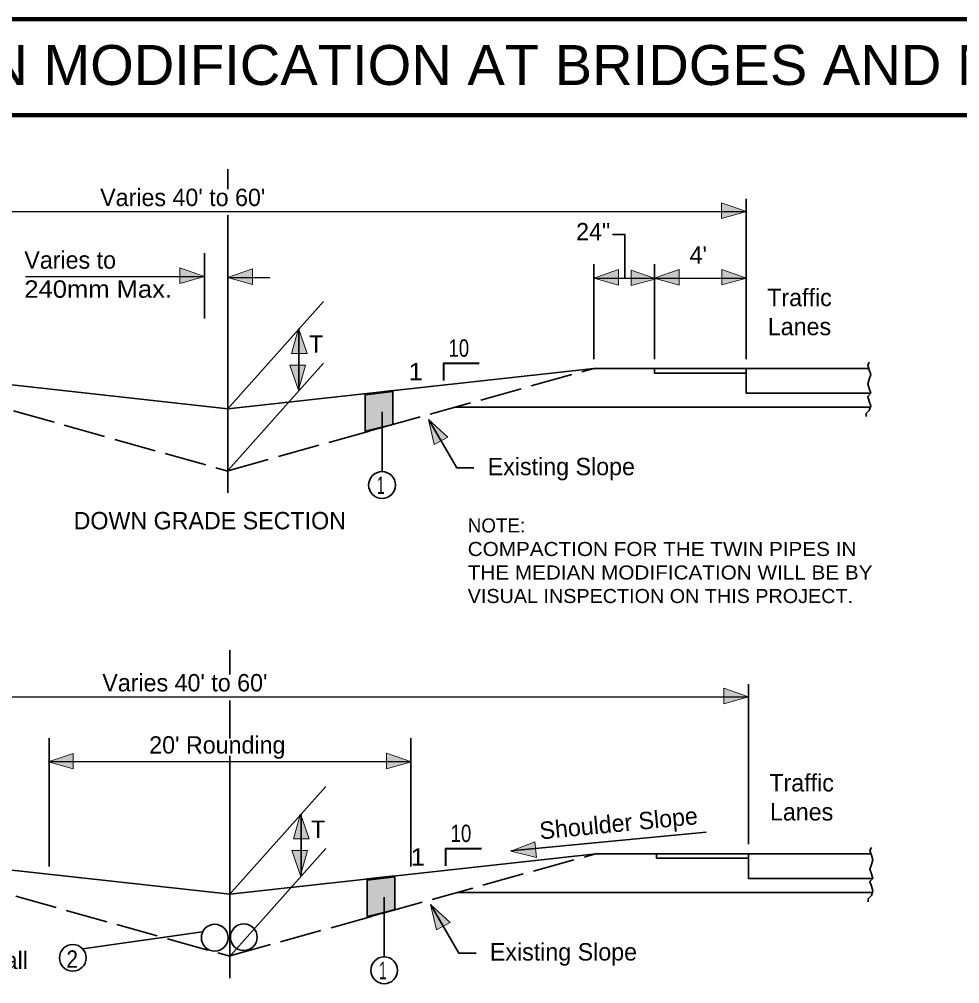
# Model space of a CAD drawing. Extents: x -8731 to 3786, y -61014 to -56618.
# Drawn here: x 2602 to 3153, y -60517 to -59953 of the extents above; entities that cross this region are included whole.
import ezdxf
from ezdxf.enums import TextEntityAlignment as Align

# ---------------------------------------------------------------- set-up
doc = ezdxf.new("R2010")
doc.units = 0
doc.header["$LTSCALE"] = 4.1
doc.linetypes.add('LONG_DASHED', pattern=[7.5, 6, -1.5])
doc.layers.add('1', color=7, linetype='Continuous', lineweight=35)
doc.layers.add('3', color=7, linetype='Continuous', lineweight=25)

msp = doc.modelspace()

# ---------------------------------------------------------------- hatches: boundary and pattern name
at = {"layer": '1'}
for points in [[(3027.9, -60065.14), (3013.34, -60060.12), (3013.34, -60069.22)], [(3027.9, -60065.14), (3013.34, -60060.12), (3013.34, -60069.22)], [(2710.68, -60103.14), (2696.1, -60098.12), (2696.1, -60107.24)], [(2710.68, -60103.14), (2696.1, -60098.12), (2696.1, -60107.24)], [(2724.12, -60103.8), (2738.7, -60098.76), (2738.7, -60107.88)], [(2724.12, -60103.8), (2738.7, -60098.76), (2738.7, -60107.88)], [(2938.5, -60104.16), (2953.06, -60099.12), (2953.06, -60108.24)], [(2938.5, -60104.16), (2953.06, -60099.12), (2953.06, -60108.24)], [(2974.98, -60104.48), (2960.42, -60099.46), (2960.42, -60108.56)], [(2974.98, -60104.48), (2960.42, -60099.46), (2960.42, -60108.56)], [(2973.88, -60104.2), (2988.46, -60099.18), (2988.46, -60108.28)], [(2973.88, -60104.2), (2988.46, -60099.18), (2988.46, -60108.28)], [(3027.98, -60104.1), (3013.42, -60099.08), (3013.42, -60108.18)], [(3027.98, -60104.1), (3013.42, -60099.08), (3013.42, -60108.18)], [(2765.62, -60133.74), (2770.64, -60148.32), (2761.54, -60148.32)], [(2765.62, -60133.74), (2770.64, -60148.32), (2761.54, -60148.32)], [(2765.62, -60169.76), (2760.58, -60155.2), (2769.7, -60155.2)], [(2765.62, -60169.76), (2760.58, -60155.2), (2769.7, -60155.2)], [(2804.64, -60193.86), (2804.64, -60171.84), (2820.84, -60170.04), (2820.84, -60189.94)], [(2804.64, -60193.86), (2804.64, -60171.84), (2820.84, -60170.04), (2820.84, -60189.94)], [(2841.78, -60186.88), (2853.12, -60197.32), (2845.1, -60201.64)], [(2841.78, -60186.88), (2853.12, -60197.32), (2845.1, -60201.64)], [(3029.16, -60349.36), (3014.58, -60344.34), (3014.58, -60353.44)], [(3029.16, -60349.36), (3014.58, -60344.34), (3014.58, -60353.44)], [(2619.1, -60387.54), (2633.68, -60382.52), (2633.68, -60391.62)], [(2619.1, -60387.54), (2633.68, -60382.52), (2633.68, -60391.62)], [(2831.72, -60387.48), (2817.14, -60382.44), (2817.14, -60391.56)], [(2831.72, -60387.48), (2817.14, -60382.44), (2817.14, -60391.56)], [(2766.86, -60417.96), (2771.9, -60432.54), (2762.78, -60432.54)], [(2766.86, -60417.96), (2771.9, -60432.54), (2762.78, -60432.54)], [(2766.86, -60454), (2761.84, -60439.42), (2770.94, -60439.42)], [(2766.86, -60454), (2761.84, -60439.42), (2770.94, -60439.42)], [(2889.94, -60439.78), (2904.94, -60443.4), (2904.08, -60434.34)], [(2889.94, -60439.78), (2904.94, -60443.4), (2904.08, -60434.34)], [(2805.9, -60478.08), (2805.9, -60456.06), (2822.1, -60454.28), (2822.1, -60474.16)], [(2805.9, -60478.08), (2805.9, -60456.06), (2822.1, -60454.28), (2822.1, -60474.16)], [(2843.02, -60471.1), (2854.38, -60481.56), (2846.34, -60485.88)], [(2843.02, -60471.1), (2854.38, -60481.56), (2846.34, -60485.88)]]:
    msp.add_hatch(color=256, dxfattribs=at).paths.add_polyline_path(points)

# ---------------------------------------------------------------- linework, layer by layer
at = {"layer": '1', "lineweight": 100}
for p, q in [((3734.98, -59952.56), (2242.74, -59952.56)), ((3734.98, -59952.56), (2242.74, -59952.56)), ((3678.72, -60008.8), (2242.74, -60008.8)), ((3678.72, -60008.8), (2242.74, -60008.8))]:
    msp.add_line(p, q, dxfattribs=at)
at = {"layer": '1'}
for p, q in [((2724.26, -60052.12), (2724.26, -60040.3)), ((2724.26, -60052.12), (2724.26, -60040.3)), ((3027.8, -60151.54), (3027.8, -60057.68)), ((3027.8, -60151.54), (3027.8, -60057.68)), ((2724.26, -60229.92), (2724.26, -60067.3)), ((2724.26, -60229.92), (2724.26, -60067.3)), ((2710.68, -60127.76), (2710.68, -60089.48)), ((2710.68, -60127.76), (2710.68, -60089.48)), ((2938.5, -60151.54), (2938.5, -60095.96)), ((2938.5, -60151.54), (2938.5, -60095.96)), ((2974.02, -60151.54), (2974.02, -60095.96)), ((2974.02, -60151.54), (2974.02, -60095.96)), ((2723.8, -60181.2), (2780.34, -60117.76)), ((2723.8, -60181.2), (2780.34, -60117.76)), ((2765.9, -60133.88), (2765.9, -60170.24)), ((2765.9, -60133.88), (2765.9, -60170.24)), ((2510, -60157.06), (2724.26, -60180.7)), ((2510, -60157.06), (2724.26, -60180.7)), ((2724.7, -60216.44), (2780.34, -60154)), ((2724.7, -60216.44), (2780.34, -60154)), ((3099.5, -60157.06), (2938.46, -60157.06)), ((3099.5, -60157.06), (2938.46, -60157.06)), ((2938.5, -60157.06), (2938.5, -60157)), ((2938.5, -60157.06), (2938.5, -60157)), ((2974.02, -60159.74), (2974.02, -60157.06)), ((2974.02, -60159.74), (2974.02, -60157.06)), ((3027.8, -60171.6), (3027.8, -60157)), ((3027.8, -60171.6), (3027.8, -60157)), ((3027.8, -60159.74), (2974.02, -60159.74)), ((3027.8, -60159.74), (2974.02, -60159.74)), ((3100.7, -60171.6), (3027.8, -60171.6)), ((3100.7, -60171.6), (3027.8, -60171.6)), ((3100.42, -60179.8), (2857.3, -60179.8)), ((3100.42, -60179.8), (2857.3, -60179.8)), ((2814.56, -60217.16), (2814.56, -60182.52)), ((2814.56, -60217.16), (2814.56, -60182.52)), ((2725.5, -60336.34), (2725.5, -60322.04)), ((2725.5, -60336.34), (2725.5, -60322.04)), ((3029.04, -60435.76), (3029.04, -60341.92)), ((3029.04, -60435.76), (3029.04, -60341.92)), ((2725.5, -60373.8), (2725.5, -60351.52)), ((2725.5, -60373.8), (2725.5, -60351.52)), ((2619.58, -60448.72), (2619.58, -60373.7)), ((2619.58, -60448.72), (2619.58, -60373.7)), ((2831.42, -60448.72), (2831.42, -60373.7)), ((2831.42, -60448.72), (2831.42, -60373.7)), ((2725.5, -60514.14), (2725.5, -60383.92)), ((2725.5, -60514.14), (2725.5, -60383.92)), ((2725.04, -60465.44), (2781.58, -60402)), ((2725.04, -60465.44), (2781.58, -60402)), ((2767.14, -60418.12), (2767.14, -60454.46)), ((2767.14, -60418.12), (2767.14, -60454.46)), ((3004.36, -60428.72), (2889.94, -60439.62)), ((3004.36, -60428.72), (2889.94, -60439.62)), ((2725.94, -60500.66), (2781.58, -60438.24)), ((2725.94, -60500.66), (2781.58, -60438.24)), ((2511.26, -60441.28), (2725.5, -60464.92)), ((2511.26, -60441.28), (2725.5, -60464.92)), ((3100.76, -60441.28), (2939.7, -60441.28)), ((3100.76, -60441.28), (2939.7, -60441.28)), ((2939.74, -60441.28), (2939.74, -60441.24)), ((2939.74, -60441.28), (2939.74, -60441.24)), ((2975.28, -60443.96), (2975.28, -60441.28)), ((2975.28, -60443.96), (2975.28, -60441.28)), ((3029.04, -60443.96), (2975.28, -60443.96)), ((3029.04, -60443.96), (2975.28, -60443.96)), ((3029.04, -60455.82), (3029.04, -60441.24)), ((3029.04, -60455.82), (3029.04, -60441.24)), ((3101.94, -60455.82), (3029.04, -60455.82)), ((3101.94, -60455.82), (3029.04, -60455.82)), ((2815.82, -60501.38), (2815.82, -60466.76)), ((2815.82, -60501.38), (2815.82, -60466.76)), ((3101.66, -60464.02), (2858.56, -60464.02)), ((3101.66, -60464.02), (2858.56, -60464.02)), ((2639.321, -60497.015), (2709.226, -60486.974))]:
    msp.add_line(p, q, dxfattribs=at)
at = {"layer": '1', "linetype": 'LONG_DASHED'}
for p, q in [((2510, -60157.06), (2724.26, -60217.16)), ((2510, -60157.06), (2724.26, -60217.16)), ((2724.26, -60216.94), (2938.5, -60157.06)), ((2724.26, -60216.94), (2938.5, -60157.06)), ((2511.26, -60441.28), (2725.5, -60501.38)), ((2511.26, -60441.28), (2725.5, -60501.38)), ((2725.5, -60501.16), (2939.74, -60441.28)), ((2725.5, -60501.16), (2939.74, -60441.28))]:
    msp.add_line(p, q, dxfattribs=at)
at = {"layer": '1', "lineweight": 13}
for points in [[(3027.9, -60065.14), (3013.34, -60060.12), (3013.34, -60069.22)], [(3027.9, -60065.14), (3013.34, -60060.12), (3013.34, -60069.22)], [(2710.68, -60103.14), (2696.1, -60098.12), (2696.1, -60107.24)], [(2710.68, -60103.14), (2696.1, -60098.12), (2696.1, -60107.24)], [(2724.12, -60103.8), (2738.7, -60098.76), (2738.7, -60107.88)], [(2724.12, -60103.8), (2738.7, -60098.76), (2738.7, -60107.88)], [(2938.5, -60104.16), (2953.06, -60099.12), (2953.06, -60108.24)], [(2938.5, -60104.16), (2953.06, -60099.12), (2953.06, -60108.24)], [(2974.98, -60104.48), (2960.42, -60099.46), (2960.42, -60108.56)], [(2974.98, -60104.48), (2960.42, -60099.46), (2960.42, -60108.56)], [(2973.88, -60104.2), (2988.46, -60099.18), (2988.46, -60108.28)], [(2973.88, -60104.2), (2988.46, -60099.18), (2988.46, -60108.28)], [(3027.98, -60104.1), (3013.42, -60099.08), (3013.42, -60108.18)], [(3027.98, -60104.1), (3013.42, -60099.08), (3013.42, -60108.18)], [(2765.62, -60133.74), (2770.64, -60148.32), (2761.54, -60148.32)], [(2765.62, -60133.74), (2770.64, -60148.32), (2761.54, -60148.32)], [(2765.62, -60169.76), (2760.58, -60155.2), (2769.7, -60155.2)], [(2765.62, -60169.76), (2760.58, -60155.2), (2769.7, -60155.2)], [(2841.78, -60186.88), (2853.12, -60197.32), (2845.1, -60201.64)], [(2841.78, -60186.88), (2853.12, -60197.32), (2845.1, -60201.64)], [(3029.16, -60349.36), (3014.58, -60344.34), (3014.58, -60353.44)], [(3029.16, -60349.36), (3014.58, -60344.34), (3014.58, -60353.44)], [(2619.1, -60387.54), (2633.68, -60382.52), (2633.68, -60391.62)], [(2619.1, -60387.54), (2633.68, -60382.52), (2633.68, -60391.62)], [(2831.72, -60387.48), (2817.14, -60382.44), (2817.14, -60391.56)], [(2831.72, -60387.48), (2817.14, -60382.44), (2817.14, -60391.56)], [(2766.86, -60417.96), (2771.9, -60432.54), (2762.78, -60432.54)], [(2766.86, -60417.96), (2771.9, -60432.54), (2762.78, -60432.54)], [(2766.86, -60454), (2761.84, -60439.42), (2770.94, -60439.42)], [(2766.86, -60454), (2761.84, -60439.42), (2770.94, -60439.42)], [(2889.94, -60439.78), (2904.94, -60443.4), (2904.08, -60434.34)], [(2889.94, -60439.78), (2904.94, -60443.4), (2904.08, -60434.34)], [(2843.02, -60471.1), (2854.38, -60481.56), (2846.34, -60485.88)], [(2843.02, -60471.1), (2854.38, -60481.56), (2846.34, -60485.88)]]:
    msp.add_lwpolyline(points, close=True, dxfattribs=at)
at = {"layer": '1'}
for points in [[(2956.72, -60104.16), (2956.72, -60078.64), (2949.42, -60078.64)], [(2956.72, -60104.16), (2956.72, -60078.64), (2949.42, -60078.64)], [(2724.26, -60180.7), (2938.5, -60157.06), (2938.3, -60157.42)], [(2724.26, -60180.7), (2938.5, -60157.06), (2938.3, -60157.42)], [(3099.78, -60153.36), (3098.86, -60155.2), (3099.78, -60157.92), (3100.7, -60160.66), (3099.78, -60163.4), (3098.86, -60166.12), (3099.78, -60168.86), (3100.7, -60171.6), (3098.86, -60173.4), (3099.78, -60176.14), (3100.7, -60178.88), (3099.78, -60181.62), (3097.96, -60183.44), (3097.96, -60185.26)], [(3099.78, -60153.36), (3098.86, -60155.2), (3099.78, -60157.92), (3100.7, -60160.66), (3099.78, -60163.4), (3098.86, -60166.12), (3099.78, -60168.86), (3100.7, -60171.6), (3098.86, -60173.4), (3099.78, -60176.14), (3100.7, -60178.88), (3099.78, -60181.62), (3097.96, -60183.44), (3097.96, -60185.26)], [(2841.9, -60187.08), (2858.3, -60215.32), (2868.32, -60215.32)], [(2841.9, -60187.08), (2858.3, -60215.32), (2868.32, -60215.32)], [(3101.04, -60437.6), (3100.12, -60439.4), (3101.04, -60442.14), (3101.94, -60444.88), (3101.04, -60447.62), (3100.12, -60450.36), (3101.04, -60453.08), (3101.94, -60455.82), (3100.12, -60457.64), (3101.04, -60460.36), (3101.94, -60463.1), (3101.04, -60465.84), (3099.22, -60467.66), (3099.22, -60469.48)], [(3101.04, -60437.6), (3100.12, -60439.4), (3101.04, -60442.14), (3101.94, -60444.88), (3101.04, -60447.62), (3100.12, -60450.36), (3101.04, -60453.08), (3101.94, -60455.82), (3100.12, -60457.64), (3101.04, -60460.36), (3101.94, -60463.1), (3101.04, -60465.84), (3099.22, -60467.66), (3099.22, -60469.48)], [(2725.5, -60464.92), (2939.74, -60441.28), (2939.54, -60441.64)], [(2725.5, -60464.92), (2939.74, -60441.28), (2939.54, -60441.64)], [(2843.14, -60471.3), (2859.54, -60499.56), (2869.58, -60499.56)], [(2843.14, -60471.3), (2859.54, -60499.56), (2869.58, -60499.56)]]:
    msp.add_lwpolyline(points, dxfattribs=at)
at = {"layer": '1', "lineweight": 40}
for points in [[(2871.46, -60154.18), (2850.5, -60154.18), (2850.5, -60164.2)], [(2871.46, -60154.18), (2850.5, -60154.18), (2850.5, -60164.2)], [(2872.72, -60438.4), (2851.76, -60438.4), (2851.76, -60448.42)], [(2872.72, -60438.4), (2851.76, -60438.4), (2851.76, -60448.42)]]:
    msp.add_lwpolyline(points, dxfattribs=at)
at = {"layer": '1'}
for points in [[(2804.64, -60193.86), (2804.64, -60171.84), (2820.84, -60170.04), (2820.84, -60189.94)], [(2804.64, -60193.86), (2804.64, -60171.84), (2820.84, -60170.04), (2820.84, -60189.94)], [(2804.64, -60172.6), (2820.84, -60170.58), (2820.84, -60189.82), (2806.66, -60193.86), (2805.66, -60193.86), (2804.64, -60193.86)], [(2804.64, -60172.6), (2820.84, -60170.58), (2820.84, -60189.82), (2806.66, -60193.86), (2805.66, -60193.86), (2804.64, -60193.86)], [(2805.9, -60478.08), (2805.9, -60456.06), (2822.1, -60454.28), (2822.1, -60474.16)], [(2805.9, -60478.08), (2805.9, -60456.06), (2822.1, -60454.28), (2822.1, -60474.16)], [(2805.9, -60456.84), (2822.1, -60454.8), (2822.1, -60474.04), (2807.92, -60478.08), (2806.9, -60478.08), (2805.9, -60478.08)], [(2805.9, -60456.84), (2822.1, -60454.8), (2822.1, -60474.04), (2807.92, -60478.08), (2806.9, -60478.08), (2805.9, -60478.08)]]:
    msp.add_lwpolyline(points, close=True, dxfattribs=at)
for centre in [(2814.562, -60225.354), (2814.562, -60225.354), (2716.613, -60490.479), (2733.613, -60490.179), (2633.513, -60502.279), (2815.812, -60509.579), (2815.812, -60509.579)]:
    msp.add_circle(centre, 7.839, dxfattribs=at)
at = {"layer": '3'}
for p, q in [((2420.7, -60065.18), (3027.8, -60065.18)), ((2420.7, -60065.18), (3027.8, -60065.18)), ((2605.88, -60103.14), (2710.68, -60103.14)), ((2605.88, -60103.14), (2710.68, -60103.14)), ((2724.24, -60103.84), (2748.84, -60103.84)), ((2724.24, -60103.84), (2748.84, -60103.84)), ((2938.5, -60104.16), (3027.8, -60104.16)), ((2938.5, -60104.16), (3027.8, -60104.16)), ((2421.94, -60349.4), (3029.04, -60349.4)), ((2421.94, -60349.4), (3029.04, -60349.4)), ((2619.58, -60387.36), (2831.42, -60387.36)), ((2619.58, -60387.36), (2831.42, -60387.36))]:
    msp.add_line(p, q, dxfattribs=at)

# ---------------------------------------------------------------- texts
for s, height, width, p in [('MEDIAN MODIFICATION AT BRIDGES AND MEDIAN OBSTACLES', 23.4, 1.05, (2982.31, -59991.04)), ('MEDIAN MODIFICATION AT BRIDGES AND MEDIAN OBSTACLES', 23.4, 1.05, (2982.314, -59991.04)), ('1', 10.17, 0.6, (2813.81, -60230.56)), ('1', 10.17, 0.6, (2813.816, -60230.56)), ('2', 10.17, 0.9, (2633.156, -60508.06)), ('1', 10.17, 0.6, (2815.05, -60514.76)), ('1', 10.17, 0.6, (2815.056, -60514.76))]:
    msp.add_text(s, height=height, dxfattribs=dict(at, width=width)).set_placement(p, align=Align.CENTER)
for s, p in [("Varies 40' to 60'", (2697.88, -60061.96)), ("Varies 40' to 60'", (2697.88, -60061.96)), ('24"', (2938.15, -60082.02)), ('24"', (2938.155, -60082.02)), ("4'", (2999.7, -60095.68)), ("4'", (2999.705, -60095.68)), ('Traffic', (3058.94, -60120.6)), ('Traffic', (3058.947, -60120.6)), ('Lanes', (3058.94, -60137.6)), ('Lanes', (3058.94, -60137.6)), ('T', (2775.95, -60147.82)), ('T', (2775.954, -60147.82)), ('Existing Slope', (2919.52, -60219.6)), ('Existing Slope', (2919.52, -60219.6)), ('DOWN GRADE SECTION', (2713.7, -60251.28)), ('DOWN GRADE SECTION', (2713.706, -60251.28)), ("Varies 40' to 60'", (2699.12, -60346.2)), ("Varies 40' to 60'", (2699.12, -60346.2)), ('Traffic', (3060.18, -60404.82)), ('Traffic', (3060.187, -60404.82)), ('Lanes', (3060.18, -60421.82)), ('Lanes', (3060.18, -60421.82)), ('T', (2777.19, -60432.04)), ('T', (2777.194, -60432.04)), ('Existing Slope', (2920.76, -60503.84)), ('Existing Slope', (2920.76, -60503.84))]:
    msp.add_text(s, height=10.17, dxfattribs=at).set_placement(p, align=Align.CENTER)
for s, height, p in [('Varies to', 10.17, (2605.14, -60098.62)), ('Varies to', 10.17, (2605.14, -60098.62)), ('NOTE:', 8.237, (2864.72, -60253.14)), ('NOTE:', 8.237, (2864.72, -60253.14)), ("20' Rounding", 10.17, (2678.26, -60382.64)), ("20' Rounding", 10.17, (2678.26, -60382.64)), ('Concrete Slope Wall', 10.17, (2483.26, -60508.84))]:
    msp.add_text(s, height=height, dxfattribs=at).set_placement(p)
for s, height, width, p in [('240mm Max.', 10.17, 1.1, (2605.14, -60115.64)), ('240mm Max.', 10.17, 1.1, (2605.14, -60115.64)), ('COMPACTION FOR THE TWIN PIPES IN', 8.237, 1.1, (2864.72, -60266.92)), ('COMPACTION FOR THE TWIN PIPES IN', 8.237, 1.1, (2864.72, -60266.92)), ('THE MEDIAN MODIFICATION WILL BE BY', 8.237, 1.1, (2864.72, -60280.68)), ('THE MEDIAN MODIFICATION WILL BE BY', 8.237, 1.1, (2864.72, -60280.68)), ('VISUAL INSPECTION ON THIS PROJECT.', 8.237, 1.05, (2864.72, -60294.46)), ('VISUAL INSPECTION ON THIS PROJECT.', 8.237, 1.05, (2864.72, -60294.46))]:
    msp.add_text(s, height=height, dxfattribs=dict(at, width=width)).set_placement(p)
for s, width, p in [('10', 0.8, (2859.492, -60150.218)), ('10', 0.8, (2859.494, -60150.218)), ('   1  ', 1.1, (2832.162, -60164.033)), ('   1  ', 1.1, (2832.172, -60164.033)), ('10', 0.8, (2860.752, -60434.438)), ('10', 0.8, (2860.754, -60434.438)), ('   1  ', 1.1, (2833.422, -60448.253)), ('   1  ', 1.1, (2833.432, -60448.253))]:
    msp.add_text(s, height=10.17, rotation=0.019, dxfattribs=dict(at, width=width)).set_placement(p, align=Align.CENTER)
for p in [(2953.513, -60428.447), (2953.52, -60428.446)]:
    msp.add_text('Shoulder Slope', height=10.17, rotation=5.553, dxfattribs=at).set_placement(p, align=Align.CENTER)

doc.saveas('drawing.dxf')
